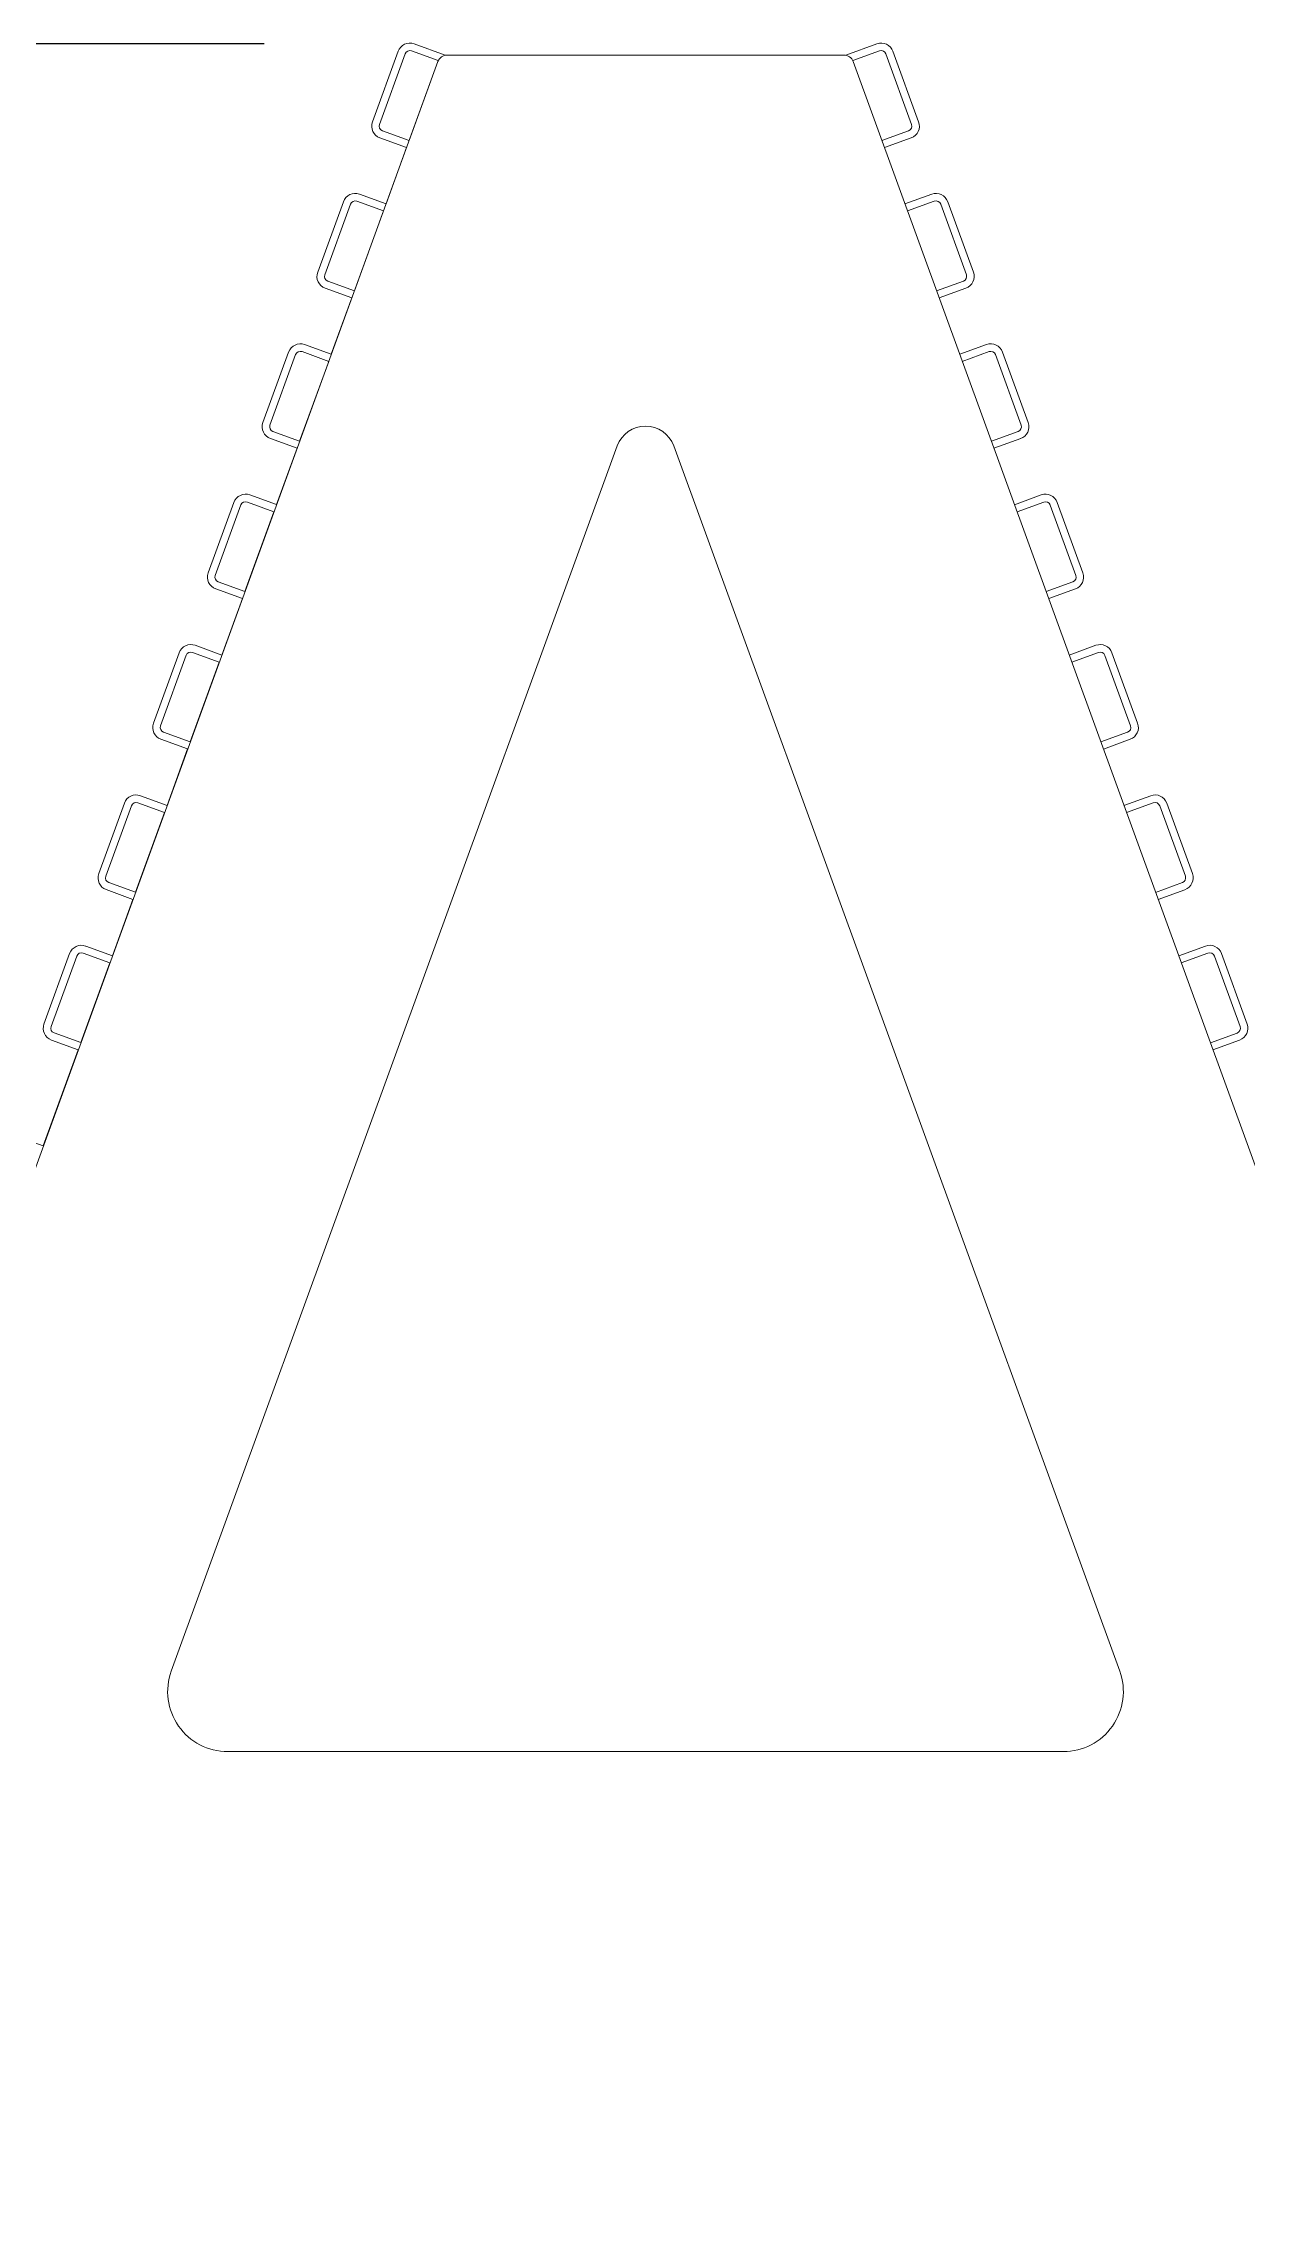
# Model space of a CAD drawing. Header units: millimetres. Extents: x 22162 to 28102, y 3160 to 7360.
# Drawn here: x 23300.6 to 23541.4, y 6257.6 to 6688.5 of the extents above; entities that cross this region are included whole.
import ezdxf

# ---------------------------------------------------------------- set-up
doc = ezdxf.new("R2010")
doc.units = ezdxf.units.MM
doc.header["$LTSCALE"] = 0.3
doc.layers.add('KOTY', color=3, linetype='Continuous', lineweight=9)
doc.layers.add('Visible', color=7, linetype='Continuous', lineweight=18)
doc.styles.add('SEACAD_Arial', font='arial.ttf', dxfattribs={"width": 0.8})
doc.dimstyles.new('ISO-25', dxfattribs={"dimtxt": 1.6, "dimasz": 2, "dimexe": 0.5, "dimexo": 1.5, "dimtad": 1, "dimdec": 0, "dimtxsty": 'SEACAD_Arial', "dimcen": 2, "dimadec": 0, "dimazin": 0, "dimtfac": 1, "dimtdec": 0, "dimtmove": 0, "dimatfit": 3, "dimfxl": 1, "dimarcsym": 0})

# ---------------------------------------------------------------- blocks, each defined once
blk = doc.blocks.new('*D290')
at = {"layer": 'Defpoints', "color": 0}
for p in [(22677.01, 6688.33), (23374.75, 6688.33), (22821.01, 5888.13)]:
    blk.add_point(p, dxfattribs=at)
at = {"layer": 'KOTY', "color": 0, "lineweight": -2}
for p, q in [((23344.75, 6688.33), (22667.01, 6688.33)), ((22677.01, 5928.13), (22677.01, 6648.33)), ((22791.01, 5888.13), (22667.01, 5888.13))]:
    blk.add_line(p, q, dxfattribs=at)
at = {"layer": 'KOTY', "color": 0}
for points in [[(22683.68, 6648.33), (22670.34, 6648.33), (22677.01, 6688.33)], [(22670.34, 5928.13), (22683.68, 5928.13), (22677.01, 5888.13)]]:
    blk.add_solid(points, dxfattribs=at)
at = {"layer": 'KOTY', "color": 0, "insert": (22648.17, 6288.23), "char_height": 32, "attachment_point": 5, "rotation": 90, "style": 'SEACAD_Arial'}
blk.add_mtext('800', dxfattribs=at)

msp = doc.modelspace()

# ---------------------------------------------------------------- linework, layer by layer
at = {"layer": 'Visible', "color": 0}
for p, q in [((23374.75, 6688.33), (23380.98, 6686.06)), ((23461.06, 6686.06), (23467.29, 6688.33)), ((23258.13, 6351.34), (23379.49, 6684.79)), ((23366.42, 6672.74), (23371.55, 6686.84)), ((23367.82, 6672.23), (23372.96, 6686.32)), ((23379.49, 6684.79), (23373.75, 6669.01)), ((23374.24, 6686.92), (23379.57, 6684.98)), ((23421.01, 6686.1), (23381.37, 6686.1)), ((23381.37, 6686.1), (23460.65, 6686.1)), ((23462.45, 6684.97), (23467.8, 6686.92)), ((23462.53, 6684.79), (23583.89, 6351.34)), ((23469.08, 6686.32), (23474.21, 6672.23)), ((23470.49, 6686.84), (23475.62, 6672.74)), ((23373.75, 6669.01), (23368.42, 6670.95)), ((23473.62, 6670.95), (23468.28, 6669)), ((23373.23, 6667.6), (23367.91, 6669.54)), ((23373.23, 6667.6), (23369.13, 6656.32)), ((23474.13, 6669.54), (23468.79, 6667.59)), ((23363.8, 6658.26), (23369.13, 6656.32)), ((23472.89, 6656.32), (23478.23, 6658.26)), ((23355.47, 6642.67), (23360.6, 6656.77)), ((23356.88, 6642.16), (23362.01, 6656.25)), ((23368.62, 6654.91), (23362.8, 6638.94)), ((23363.29, 6656.85), (23368.62, 6654.91)), ((23473.41, 6654.91), (23478.75, 6656.85)), ((23480.03, 6656.25), (23485.16, 6642.16)), ((23481.44, 6656.77), (23486.57, 6642.67)), ((23362.8, 6638.94), (23357.48, 6640.88)), ((23484.56, 6640.88), (23479.22, 6638.93)), ((23362.29, 6637.53), (23356.96, 6639.47)), ((23362.29, 6637.53), (23358.19, 6626.25)), ((23485.07, 6639.47), (23479.73, 6637.52)), ((23352.86, 6628.19), (23358.19, 6626.25)), ((23483.84, 6626.25), (23489.18, 6628.19)), ((23344.52, 6612.6), (23349.65, 6626.7)), ((23345.93, 6612.09), (23351.06, 6626.18)), ((23357.67, 6624.84), (23351.86, 6608.87)), ((23352.35, 6626.78), (23357.67, 6624.84)), ((23484.35, 6624.84), (23489.69, 6626.78)), ((23490.97, 6626.18), (23496.1, 6612.09)), ((23492.38, 6626.7), (23497.51, 6612.6)), ((23351.86, 6608.87), (23346.53, 6610.81)), ((23495.51, 6610.8), (23490.16, 6608.86)), ((23326.19, 6362.92), (23415.37, 6607.94)), ((23351.35, 6607.46), (23346.02, 6609.4)), ((23351.35, 6607.46), (23347.24, 6596.18)), ((23426.65, 6607.94), (23515.83, 6362.92)), ((23496.02, 6609.4), (23490.68, 6607.45)), ((23341.91, 6598.12), (23347.24, 6596.18)), ((23494.78, 6596.17), (23500.12, 6598.12)), ((23333.58, 6582.53), (23338.71, 6596.63)), ((23334.99, 6582.02), (23340.12, 6596.12)), ((23346.73, 6594.77), (23340.91, 6578.8)), ((23341.4, 6596.71), (23346.73, 6594.77)), ((23495.29, 6594.77), (23500.64, 6596.71)), ((23501.92, 6596.11), (23507.05, 6582.02)), ((23503.33, 6596.62), (23508.46, 6582.53)), ((23340.91, 6578.8), (23335.58, 6580.74)), ((23506.45, 6580.73), (23501.11, 6578.79)), ((23340.4, 6577.39), (23335.07, 6579.33)), ((23340.4, 6577.39), (23336.3, 6566.11)), ((23506.96, 6579.33), (23501.62, 6577.38)), ((23330.97, 6568.05), (23336.3, 6566.11)), ((23505.73, 6566.1), (23511.07, 6568.05)), ((23322.63, 6552.46), (23327.76, 6566.56)), ((23324.04, 6551.95), (23329.17, 6566.05)), ((23335.78, 6564.7), (23329.97, 6548.73)), ((23330.45, 6566.64), (23335.78, 6564.7)), ((23506.24, 6564.7), (23511.58, 6566.64)), ((23512.86, 6566.04), (23517.99, 6551.95)), ((23514.27, 6566.55), (23519.4, 6552.46)), ((23329.97, 6548.73), (23324.64, 6550.67)), ((23517.4, 6550.66), (23512.05, 6548.72)), ((23329.46, 6547.32), (23324.13, 6549.26)), ((23329.46, 6547.32), (23325.35, 6536.04)), ((23517.91, 6549.26), (23512.57, 6547.31)), ((23320.02, 6537.98), (23325.35, 6536.04)), ((23516.67, 6536.03), (23522.01, 6537.98)), ((23311.69, 6522.39), (23316.82, 6536.49)), ((23313.1, 6521.88), (23318.23, 6535.98)), ((23324.84, 6534.63), (23319.02, 6518.66)), ((23319.51, 6536.57), (23324.84, 6534.63)), ((23517.18, 6534.63), (23522.53, 6536.57)), ((23523.81, 6535.97), (23528.94, 6521.88)), ((23525.22, 6536.48), (23530.35, 6522.39)), ((23145.62, 6524.35), (23300.57, 6467.95)), ((23319.02, 6518.66), (23313.69, 6520.6)), ((23528.34, 6520.59), (23523, 6518.65)), ((23318.51, 6517.25), (23313.18, 6519.19)), ((23318.51, 6517.25), (23314.41, 6505.97)), ((23528.85, 6519.18), (23523.51, 6517.24)), ((23309.08, 6507.91), (23314.41, 6505.97)), ((23527.62, 6505.96), (23532.96, 6507.91)), ((23300.74, 6492.32), (23305.87, 6506.42)), ((23302.15, 6491.81), (23307.28, 6505.91)), ((23313.89, 6504.56), (23308.08, 6488.59)), ((23308.56, 6506.5), (23313.89, 6504.56)), ((23528.13, 6504.55), (23533.47, 6506.5)), ((23534.75, 6505.9), (23539.88, 6491.81)), ((23536.16, 6506.41), (23541.29, 6492.32)), ((23308.08, 6488.59), (23302.75, 6490.53)), ((23539.28, 6490.52), (23533.94, 6488.58)), ((23307.57, 6487.18), (23300.57, 6467.95)), ((23307.57, 6487.18), (23302.23, 6489.12)), ((23539.8, 6489.11), (23534.46, 6487.17)), ((23504.55, 6346.81), (23337.47, 6346.81))]:
    msp.add_line(p, q, dxfattribs=at)
for centre, radius, start, end in [((23373.9, 6685.98), 2.5, 69.9976, 159.9976), ((23468.14, 6685.98), 2.5, 20, 110), ((23373.9, 6685.98), 1, 69.9976, 159.9976), ((23381.37, 6684.1), 2, 90.0012, 160), ((23381.37, 6684.1), 2, 154.0491, 160), ((23381.37, 6684.1), 2, 89.9988, 101.3883), ((23460.65, 6684.1), 2, 20, 90.0012), ((23468.14, 6685.98), 1, 20, 110), ((23368.76, 6671.89), 2.5, 159.9976, 249.9976), ((23368.76, 6671.89), 1, 159.9976, 249.9976), ((23473.27, 6671.88), 1, 290, 20), ((23473.27, 6671.88), 2.5, 290, 20), ((23362.95, 6655.91), 2.5, 69.9976, 159.9976), ((23479.09, 6655.91), 2.5, 20, 110), ((23362.95, 6655.91), 1, 69.9976, 159.9976), ((23479.09, 6655.91), 1, 20, 110), ((23357.82, 6641.82), 2.5, 159.9976, 249.9976), ((23357.82, 6641.82), 1, 159.9976, 249.9976), ((23484.22, 6641.81), 1, 290, 20), ((23484.22, 6641.81), 2.5, 290, 20), ((23352, 6625.84), 2.5, 69.9976, 159.9976), ((23490.03, 6625.84), 2.5, 20, 110), ((23352, 6625.84), 1, 69.9976, 159.9976), ((23490.03, 6625.84), 1, 20, 110), ((23346.87, 6611.75), 2.5, 159.9976, 249.9976), ((23346.87, 6611.75), 1, 159.9976, 249.9976), ((23421.01, 6605.89), 6, 20, 160), ((23495.16, 6611.74), 1, 290, 20), ((23495.16, 6611.74), 2.5, 290, 20), ((23341.06, 6595.77), 2.5, 69.9976, 159.9976), ((23500.98, 6595.77), 2.5, 20, 110), ((23341.06, 6595.77), 1, 69.9976, 159.9976), ((23500.98, 6595.77), 1, 20, 110), ((23335.93, 6581.68), 2.5, 159.9976, 249.9976), ((23335.93, 6581.68), 1, 159.9976, 249.9976), ((23506.11, 6581.67), 1, 290, 20), ((23506.11, 6581.67), 2.5, 290, 20), ((23330.11, 6565.7), 2.5, 69.9976, 159.9976), ((23511.92, 6565.7), 2.5, 20, 110), ((23330.11, 6565.7), 1, 69.9976, 159.9976), ((23511.92, 6565.7), 1, 20, 110), ((23324.98, 6551.61), 2.5, 159.9976, 249.9976), ((23324.98, 6551.61), 1, 159.9976, 249.9976), ((23517.05, 6551.6), 1, 290, 20), ((23517.05, 6551.6), 2.5, 290, 20), ((23319.17, 6535.63), 2.5, 69.9976, 159.9976), ((23522.87, 6535.63), 2.5, 20, 110), ((23319.17, 6535.63), 1, 69.9976, 159.9976), ((23522.87, 6535.63), 1, 20, 110), ((23314.04, 6521.54), 2.5, 159.9976, 249.9976), ((23314.04, 6521.54), 1, 159.9976, 249.9976), ((23528, 6521.53), 1, 290, 20), ((23528, 6521.53), 2.5, 290, 20), ((23308.22, 6505.56), 2.5, 69.9976, 159.9976), ((23533.81, 6505.56), 2.5, 20, 110), ((23308.22, 6505.56), 1, 69.9976, 159.9976), ((23533.81, 6505.56), 1, 20, 110), ((23303.09, 6491.47), 2.5, 159.9976, 249.9976), ((23303.09, 6491.47), 1, 159.9976, 249.9976), ((23538.94, 6491.46), 1, 290, 20), ((23538.94, 6491.46), 2.5, 290, 20), ((23337.47, 6358.81), 12, 160, 270), ((23504.55, 6358.81), 12, 270, 20), ((23504.55, 6358.81), 12, 270, 20)]:
    msp.add_arc(centre, radius, start, end, dxfattribs=at)

# ---------------------------------------------------------------- dimensions: what is measured, and where the dimension line sits
at = {"layer": 'KOTY'}
dim = msp.add_linear_dim(base=(22677.01, 6688.33), p1=(22821.01, 5888.13), p2=(23374.75, 6688.33), angle=90, dimstyle='ISO-25', override={"dimlfac": 1, "dimtxsty": 'SEACAD_Arial', "dimsah": 1, "dimtolj": 0}, dxfattribs=at)
dim.commit()
dim.dimension.update_dxf_attribs({"geometry": '*D290', "text_midpoint": (22648.17, 6288.23)})

doc.saveas('drawing.dxf')
